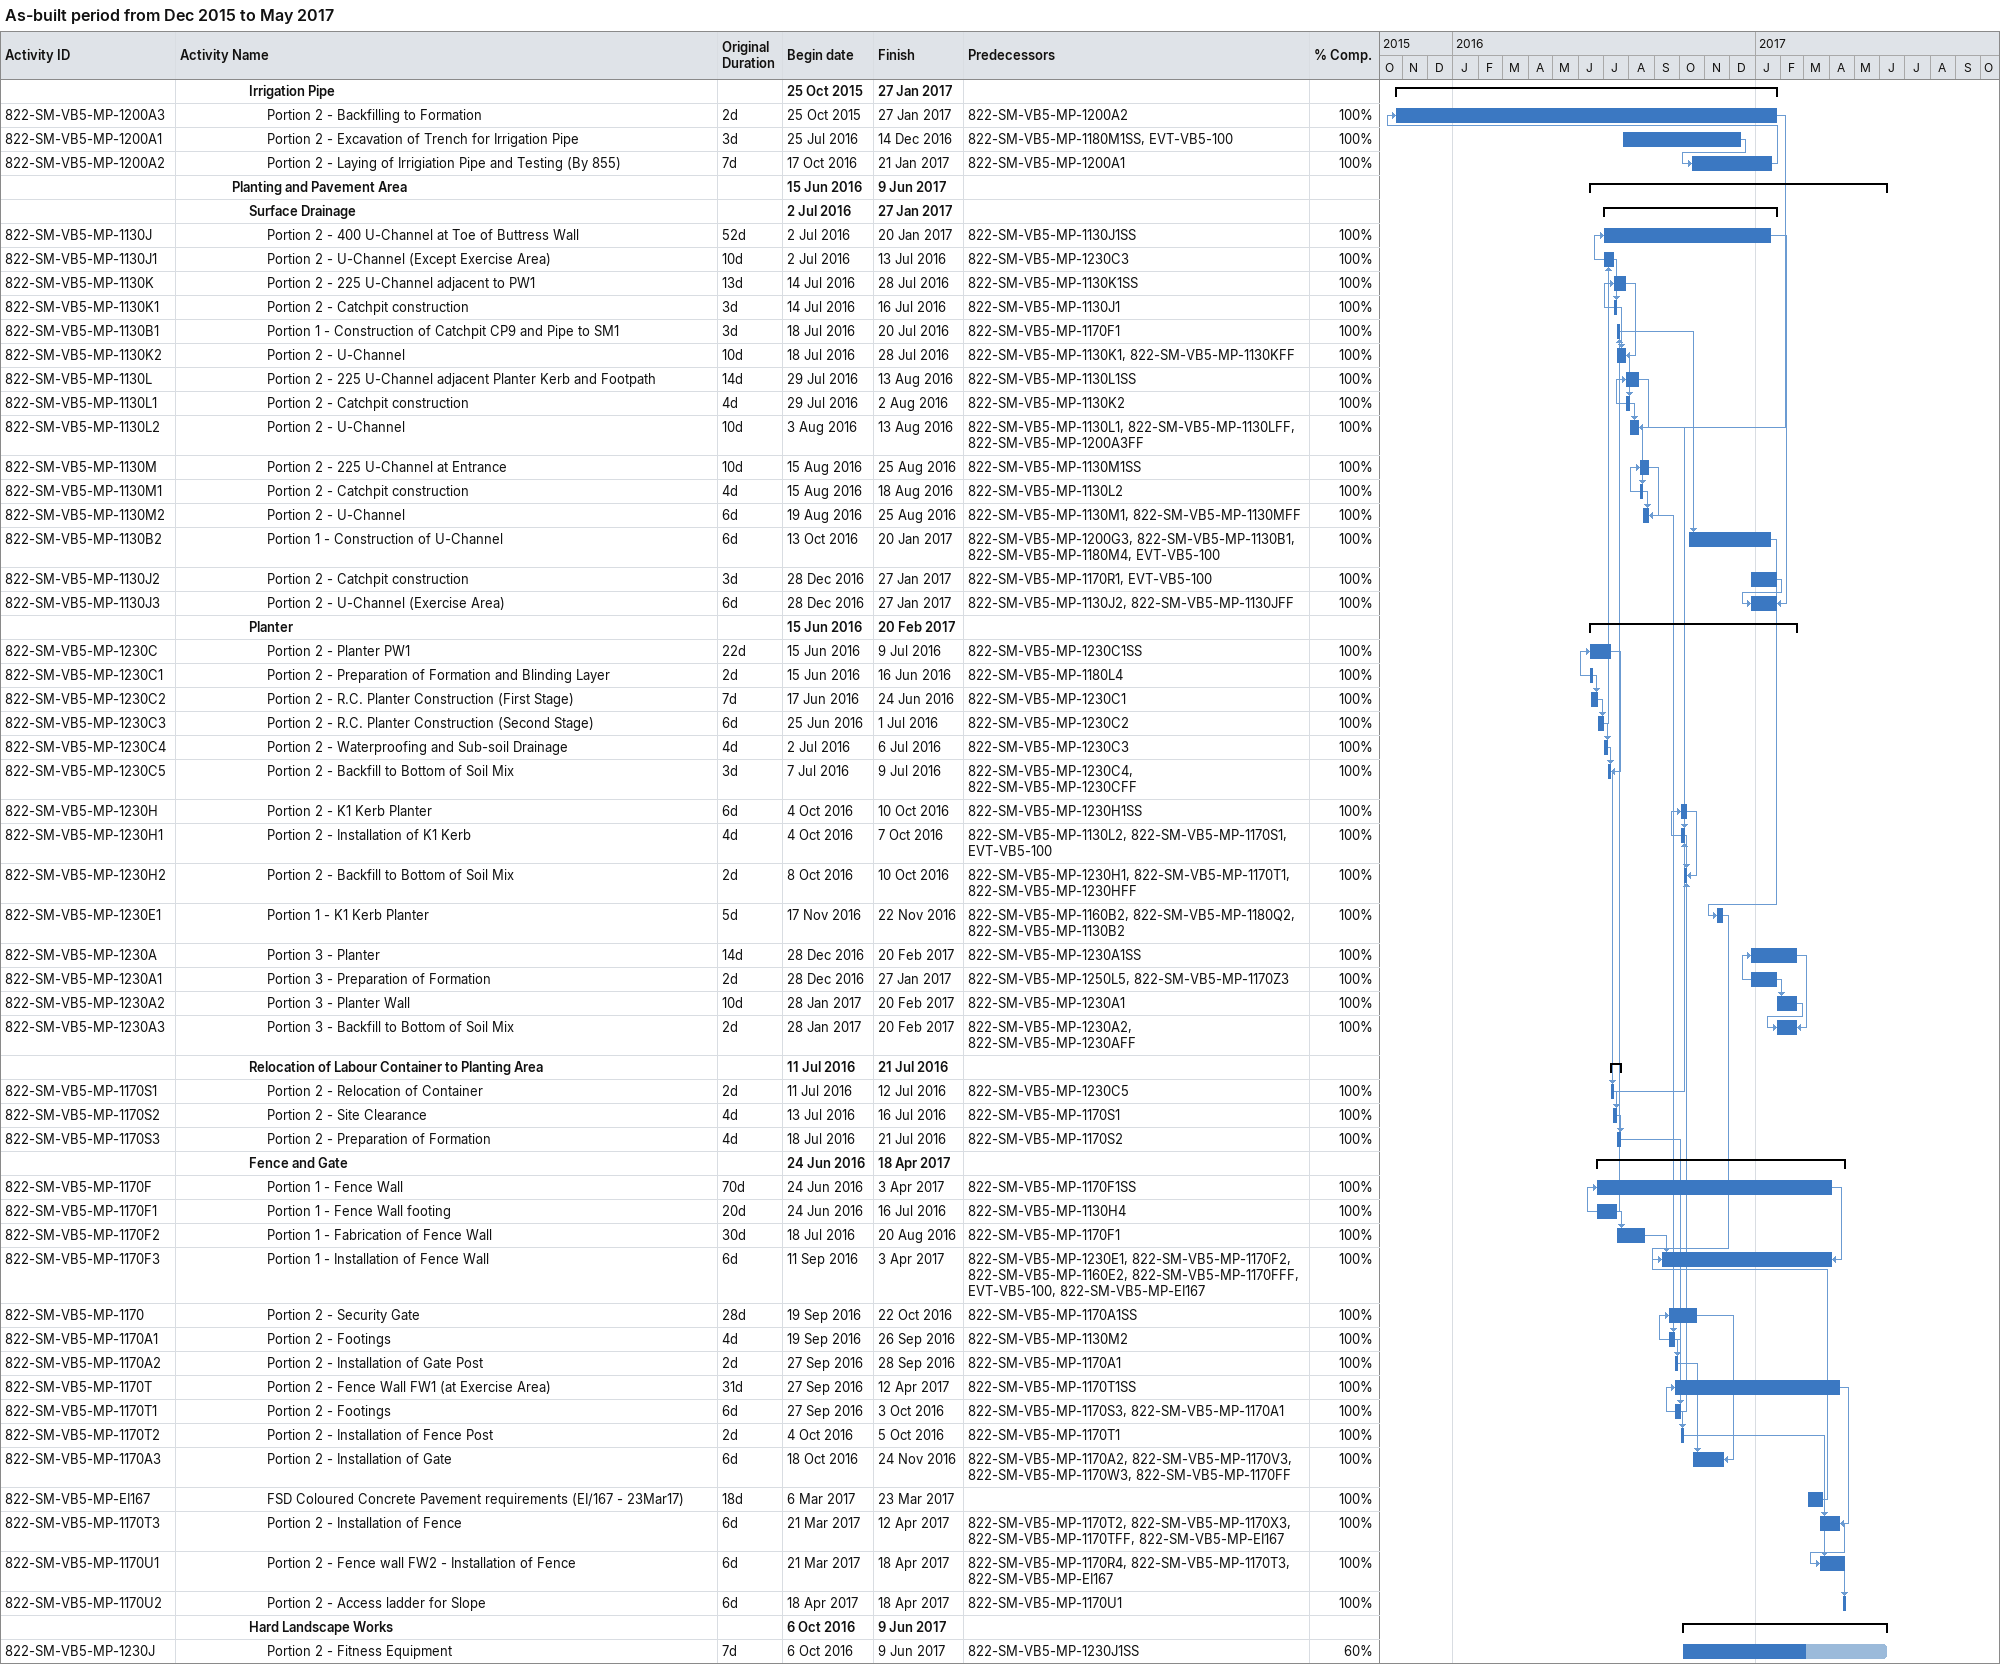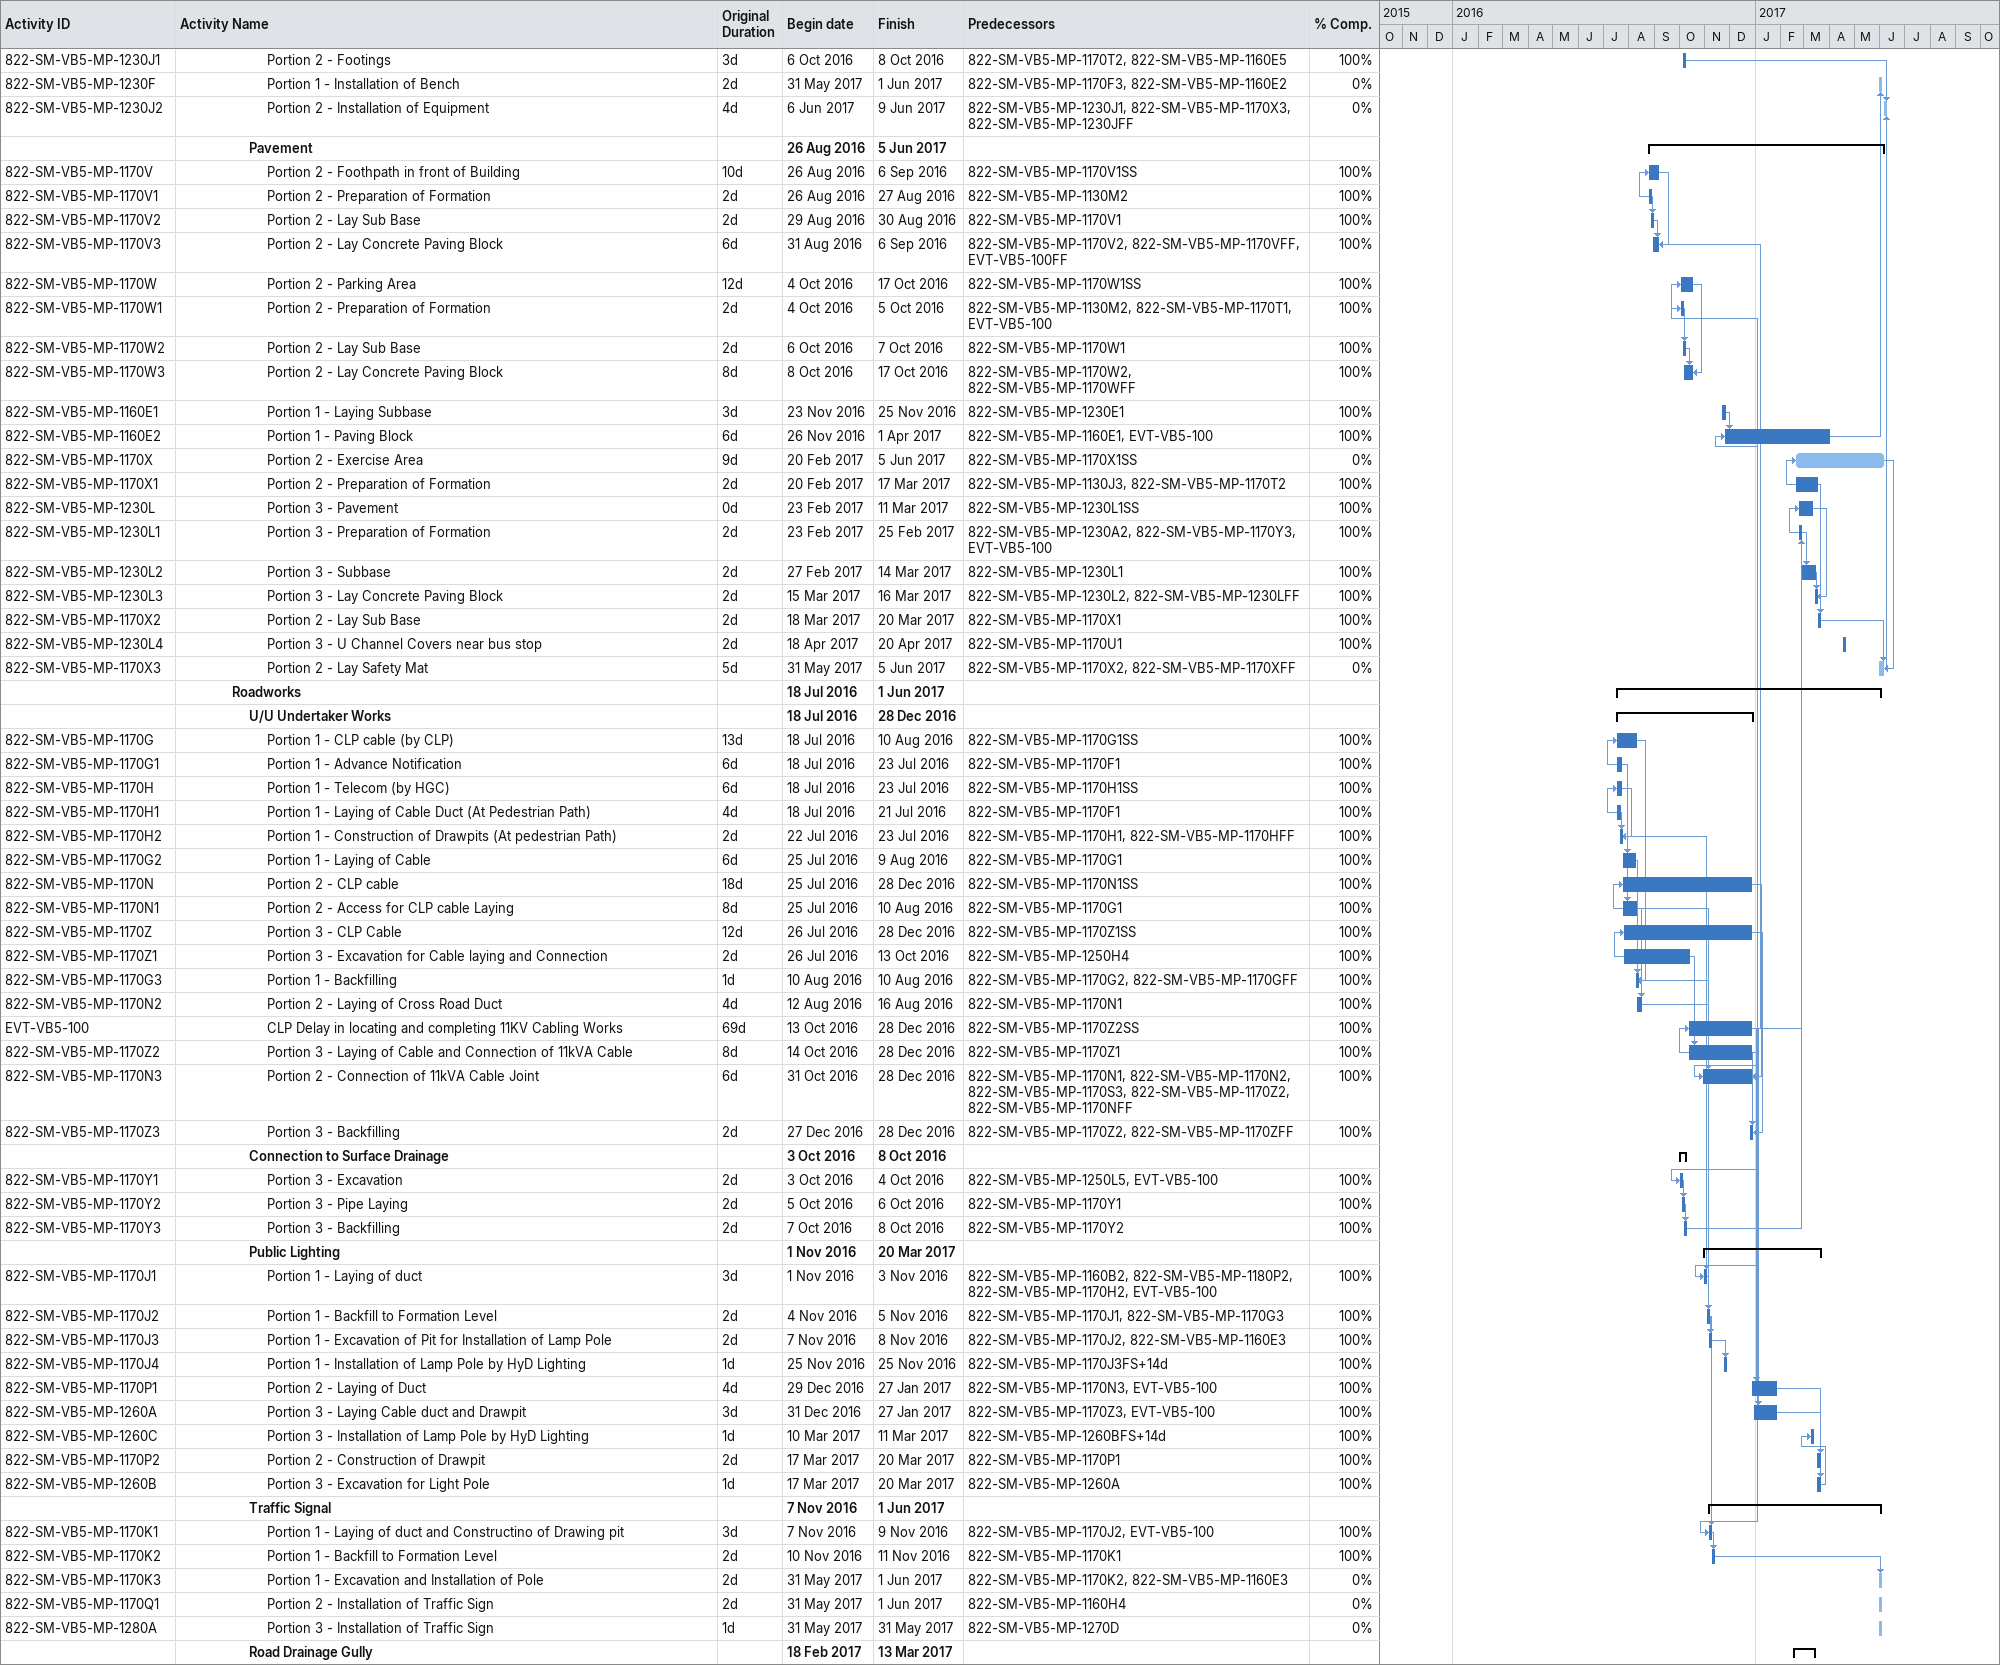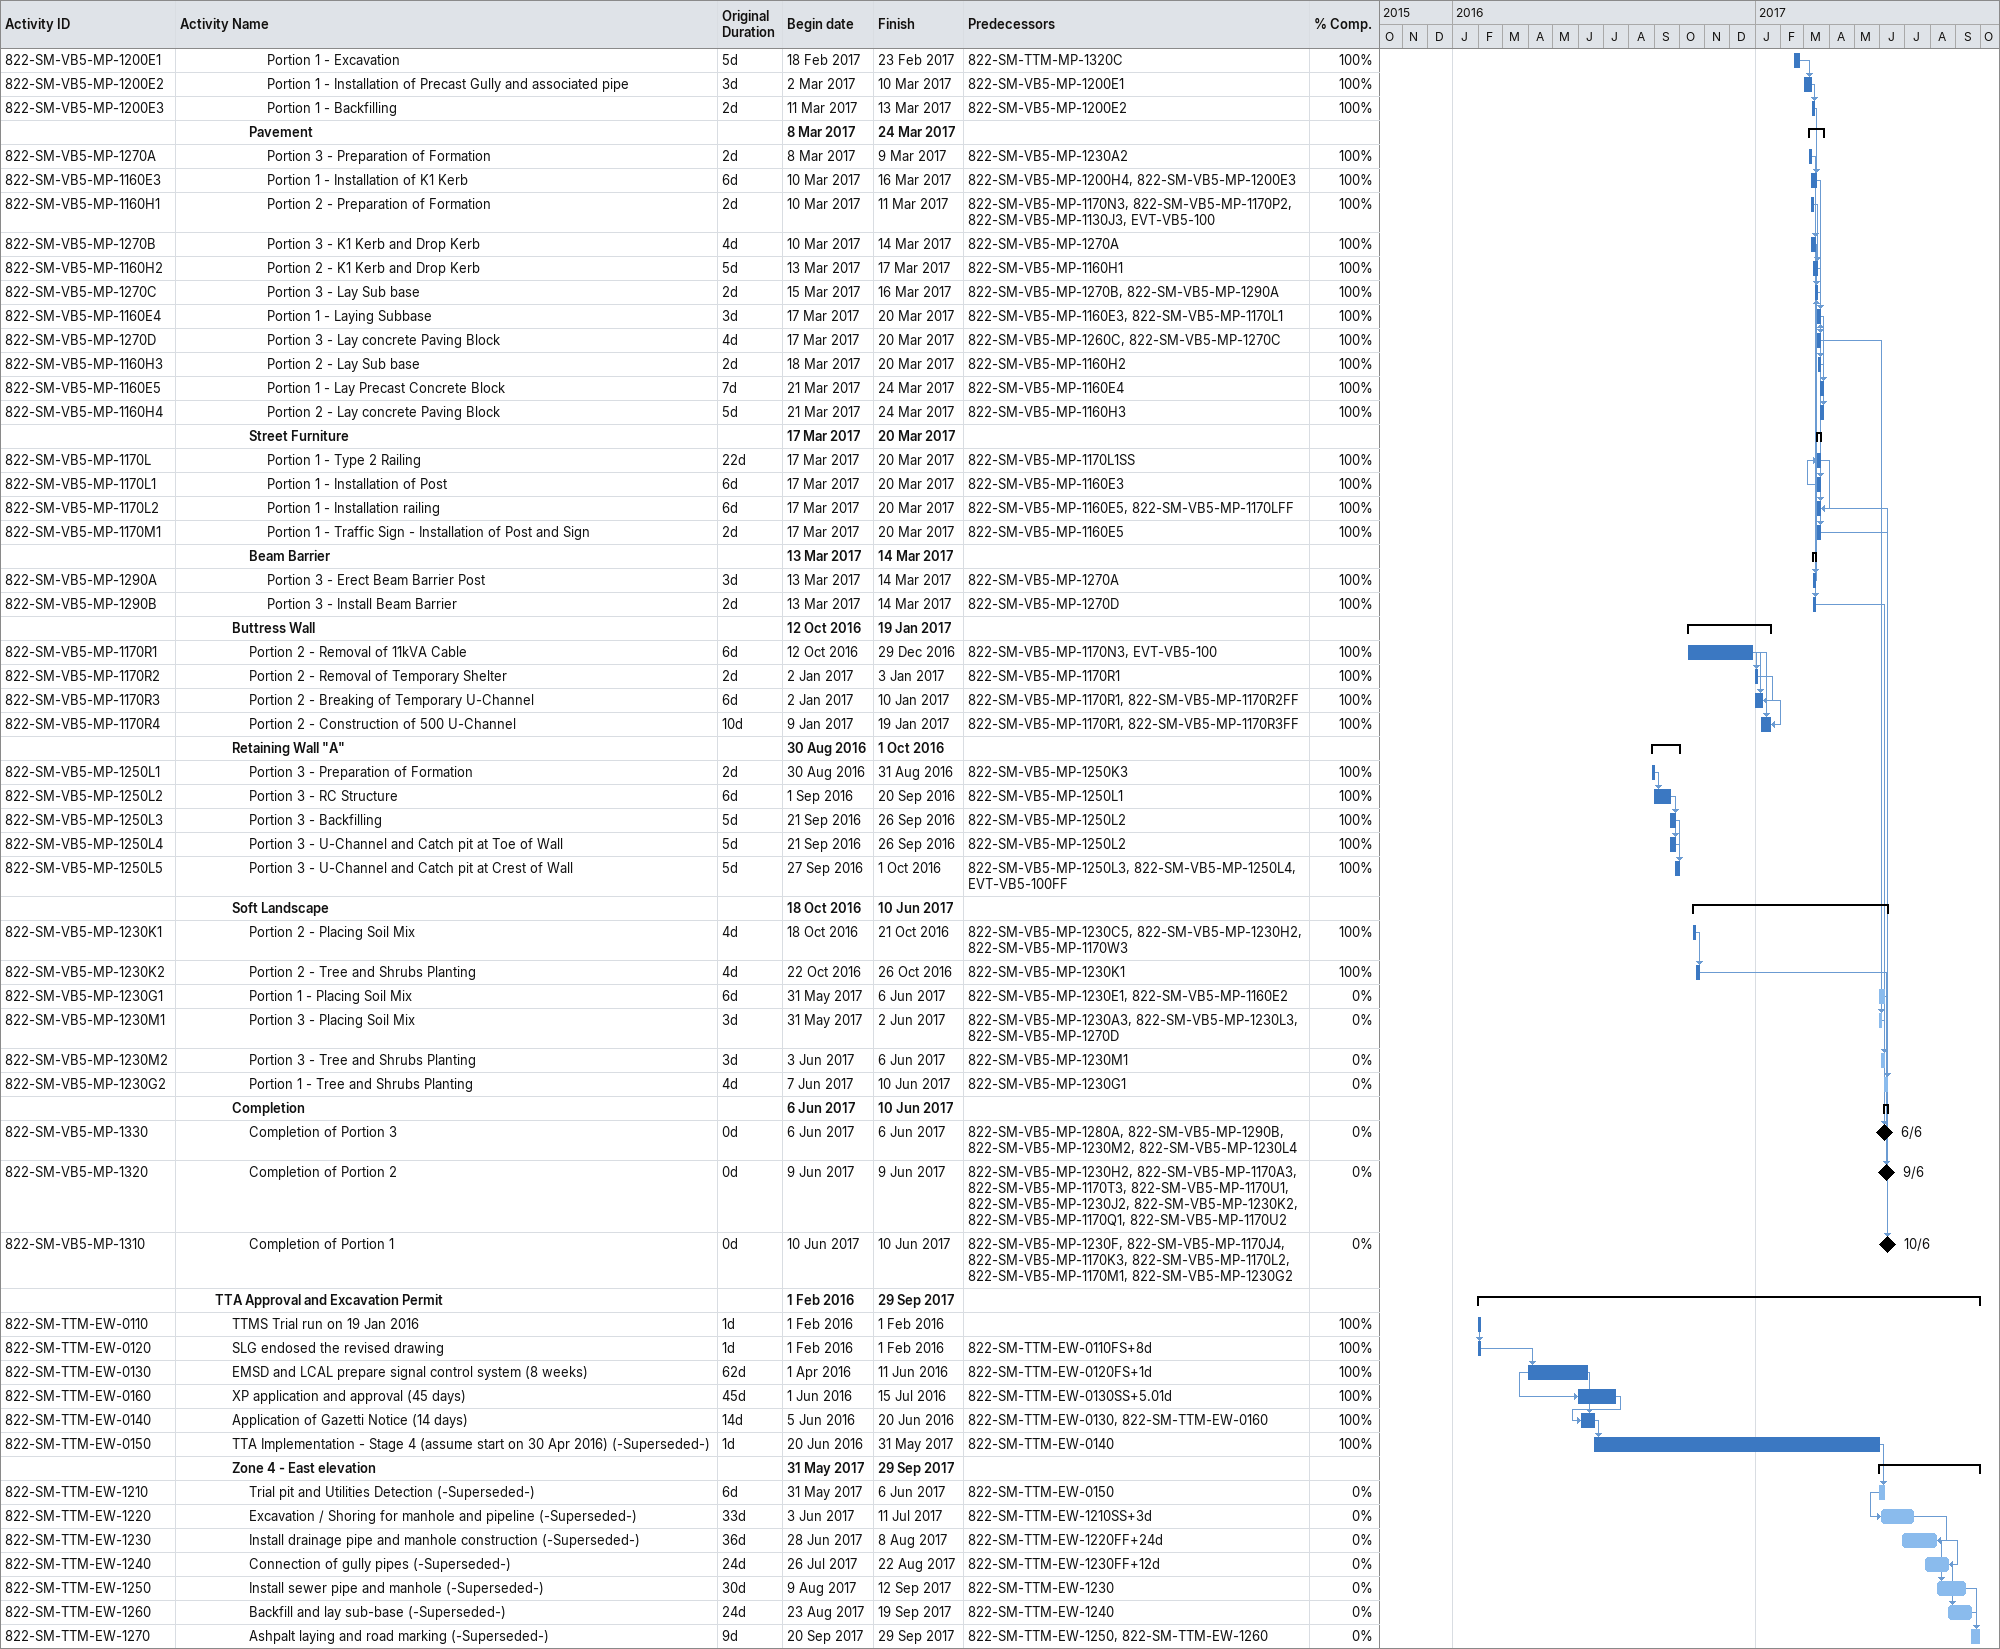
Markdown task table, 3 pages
As-built period from Dec 2015 to May 2017

| ID | Level | Task | Original duration | Start | Finish | Predecessors | % complete |
|---|---|---|---|---|---|---|---|
|  | 5 | **Irrigation Pipe** |  | 2015-10-25 | 2017-01-27 |  |  |
| 822-SM-VB5-MP-1200A3 | 6 | Portion 2 - Backfilling to Formation | 2d | 2015-10-25 | 2017-01-27 | 822-SM-VB5-MP-1200A2 | 100 |
| 822-SM-VB5-MP-1200A1 | 6 | Portion 2 - Excavation of Trench for Irrigation Pipe | 3d | 2016-07-25 | 2016-12-14 | 822-SM-VB5-MP-1180M1SS, EVT-VB5-100 | 100 |
| 822-SM-VB5-MP-1200A2 | 6 | Portion 2 - Laying of Irrigiation Pipe and Testing (By 855) | 7d | 2016-10-17 | 2017-01-21 | 822-SM-VB5-MP-1200A1 | 100 |
|  | 4 | **Planting and Pavement Area** |  | 2016-06-15 | 2017-06-09 |  |  |
|  | 5 | **Surface Drainage** |  | 2016-07-02 | 2017-01-27 |  |  |
| 822-SM-VB5-MP-1130J | 6 | Portion 2 - 400 U-Channel at Toe of Buttress Wall | 52d | 2016-07-02 | 2017-01-20 | 822-SM-VB5-MP-1130J1SS | 100 |
| 822-SM-VB5-MP-1130J1 | 6 | Portion 2 - U-Channel (Except Exercise Area) | 10d | 2016-07-02 | 2016-07-13 | 822-SM-VB5-MP-1230C3 | 100 |
| 822-SM-VB5-MP-1130K | 6 | Portion 2 - 225 U-Channel adjacent to PW1 | 13d | 2016-07-14 | 2016-07-28 | 822-SM-VB5-MP-1130K1SS | 100 |
| 822-SM-VB5-MP-1130K1 | 6 | Portion 2 - Catchpit construction | 3d | 2016-07-14 | 2016-07-16 | 822-SM-VB5-MP-1130J1 | 100 |
| 822-SM-VB5-MP-1130B1 | 6 | Portion 1 - Construction of Catchpit CP9 and Pipe to SM1 | 3d | 2016-07-18 | 2016-07-20 | 822-SM-VB5-MP-1170F1 | 100 |
| 822-SM-VB5-MP-1130K2 | 6 | Portion 2 - U-Channel | 10d | 2016-07-18 | 2016-07-28 | 822-SM-VB5-MP-1130K1, 822-SM-VB5-MP-1130KFF | 100 |
| 822-SM-VB5-MP-1130L | 6 | Portion 2 - 225 U-Channel adjacent Planter Kerb and Footpath | 14d | 2016-07-29 | 2016-08-13 | 822-SM-VB5-MP-1130L1SS | 100 |
| 822-SM-VB5-MP-1130L1 | 6 | Portion 2 - Catchpit construction | 4d | 2016-07-29 | 2016-08-02 | 822-SM-VB5-MP-1130K2 | 100 |
| 822-SM-VB5-MP-1130L2 | 6 | Portion 2 - U-Channel | 10d | 2016-08-03 | 2016-08-13 | 822-SM-VB5-MP-1130L1, 822-SM-VB5-MP-1130LFF, 822-SM-VB5-MP-1200A3FF | 100 |
| 822-SM-VB5-MP-1130M | 6 | Portion 2 - 225 U-Channel at Entrance | 10d | 2016-08-15 | 2016-08-25 | 822-SM-VB5-MP-1130M1SS | 100 |
| 822-SM-VB5-MP-1130M1 | 6 | Portion 2 - Catchpit construction | 4d | 2016-08-15 | 2016-08-18 | 822-SM-VB5-MP-1130L2 | 100 |
| 822-SM-VB5-MP-1130M2 | 6 | Portion 2 - U-Channel | 6d | 2016-08-19 | 2016-08-25 | 822-SM-VB5-MP-1130M1, 822-SM-VB5-MP-1130MFF | 100 |
| 822-SM-VB5-MP-1130B2 | 6 | Portion 1 - Construction of U-Channel | 6d | 2016-10-13 | 2017-01-20 | 822-SM-VB5-MP-1200G3, 822-SM-VB5-MP-1130B1, 822-SM-VB5-MP-1180M4, EVT-VB5-100 | 100 |
| 822-SM-VB5-MP-1130J2 | 6 | Portion 2 - Catchpit construction | 3d | 2016-12-28 | 2017-01-27 | 822-SM-VB5-MP-1170R1, EVT-VB5-100 | 100 |
| 822-SM-VB5-MP-1130J3 | 6 | Portion 2 - U-Channel (Exercise Area) | 6d | 2016-12-28 | 2017-01-27 | 822-SM-VB5-MP-1130J2, 822-SM-VB5-MP-1130JFF | 100 |
|  | 5 | **Planter** |  | 2016-06-15 | 2017-02-20 |  |  |
| 822-SM-VB5-MP-1230C | 6 | Portion 2 - Planter PW1 | 22d | 2016-06-15 | 2016-07-09 | 822-SM-VB5-MP-1230C1SS | 100 |
| 822-SM-VB5-MP-1230C1 | 6 | Portion 2 - Preparation of Formation and Blinding Layer | 2d | 2016-06-15 | 2016-06-16 | 822-SM-VB5-MP-1180L4 | 100 |
| 822-SM-VB5-MP-1230C2 | 6 | Portion 2 - R.C. Planter Construction (First Stage) | 7d | 2016-06-17 | 2016-06-24 | 822-SM-VB5-MP-1230C1 | 100 |
| 822-SM-VB5-MP-1230C3 | 6 | Portion 2 - R.C. Planter Construction (Second Stage) | 6d | 2016-06-25 | 2016-07-01 | 822-SM-VB5-MP-1230C2 | 100 |
| 822-SM-VB5-MP-1230C4 | 6 | Portion 2 - Waterproofing and Sub-soil Drainage | 4d | 2016-07-02 | 2016-07-06 | 822-SM-VB5-MP-1230C3 | 100 |
| 822-SM-VB5-MP-1230C5 | 6 | Portion 2 - Backfill to Bottom of Soil Mix | 3d | 2016-07-07 | 2016-07-09 | 822-SM-VB5-MP-1230C4, 822-SM-VB5-MP-1230CFF | 100 |
| 822-SM-VB5-MP-1230H | 6 | Portion 2 - K1 Kerb Planter | 6d | 2016-10-04 | 2016-10-10 | 822-SM-VB5-MP-1230H1SS | 100 |
| 822-SM-VB5-MP-1230H1 | 6 | Portion 2 - Installation of K1 Kerb | 4d | 2016-10-04 | 2016-10-07 | 822-SM-VB5-MP-1130L2, 822-SM-VB5-MP-1170S1, EVT-VB5-100 | 100 |
| 822-SM-VB5-MP-1230H2 | 6 | Portion 2 - Backfill to Bottom of Soil Mix | 2d | 2016-10-08 | 2016-10-10 | 822-SM-VB5-MP-1230H1, 822-SM-VB5-MP-1170T1, 822-SM-VB5-MP-1230HFF | 100 |
| 822-SM-VB5-MP-1230E1 | 6 | Portion 1 - K1 Kerb Planter | 5d | 2016-11-17 | 2016-11-22 | 822-SM-VB5-MP-1160B2, 822-SM-VB5-MP-1180Q2, 822-SM-VB5-MP-1130B2 | 100 |
| 822-SM-VB5-MP-1230A | 6 | Portion 3 - Planter | 14d | 2016-12-28 | 2017-02-20 | 822-SM-VB5-MP-1230A1SS | 100 |
| 822-SM-VB5-MP-1230A1 | 6 | Portion 3 - Preparation of Formation | 2d | 2016-12-28 | 2017-01-27 | 822-SM-VB5-MP-1250L5, 822-SM-VB5-MP-1170Z3 | 100 |
| 822-SM-VB5-MP-1230A2 | 6 | Portion 3 - Planter Wall | 10d | 2017-01-28 | 2017-02-20 | 822-SM-VB5-MP-1230A1 | 100 |
| 822-SM-VB5-MP-1230A3 | 6 | Portion 3 - Backfill to Bottom of Soil Mix | 2d | 2017-01-28 | 2017-02-20 | 822-SM-VB5-MP-1230A2, 822-SM-VB5-MP-1230AFF | 100 |
|  | 5 | **Relocation of Labour Container to Planting Area** |  | 2016-07-11 | 2016-07-21 |  |  |
| 822-SM-VB5-MP-1170S1 | 6 | Portion 2 - Relocation of Container | 2d | 2016-07-11 | 2016-07-12 | 822-SM-VB5-MP-1230C5 | 100 |
| 822-SM-VB5-MP-1170S2 | 6 | Portion 2 - Site Clearance | 4d | 2016-07-13 | 2016-07-16 | 822-SM-VB5-MP-1170S1 | 100 |
| 822-SM-VB5-MP-1170S3 | 6 | Portion 2 - Preparation of Formation | 4d | 2016-07-18 | 2016-07-21 | 822-SM-VB5-MP-1170S2 | 100 |
|  | 5 | **Fence and Gate** |  | 2016-06-24 | 2017-04-18 |  |  |
| 822-SM-VB5-MP-1170F | 6 | Portion 1 - Fence Wall | 70d | 2016-06-24 | 2017-04-03 | 822-SM-VB5-MP-1170F1SS | 100 |
| 822-SM-VB5-MP-1170F1 | 6 | Portion 1 - Fence Wall footing | 20d | 2016-06-24 | 2016-07-16 | 822-SM-VB5-MP-1130H4 | 100 |
| 822-SM-VB5-MP-1170F2 | 6 | Portion 1 - Fabrication of Fence Wall | 30d | 2016-07-18 | 2016-08-20 | 822-SM-VB5-MP-1170F1 | 100 |
| 822-SM-VB5-MP-1170F3 | 6 | Portion 1 - Installation of Fence Wall | 6d | 2016-09-11 | 2017-04-03 | 822-SM-VB5-MP-1230E1, 822-SM-VB5-MP-1170F2, 822-SM-VB5-MP-1160E2, 822-SM-VB5-MP-1170FFF, EVT-VB5-100, 822-SM-VB5-MP-EI167 | 100 |
| 822-SM-VB5-MP-1170 | 6 | Portion 2 - Security Gate | 28d | 2016-09-19 | 2016-10-22 | 822-SM-VB5-MP-1170A1SS | 100 |
| 822-SM-VB5-MP-1170A1 | 6 | Portion 2 - Footings | 4d | 2016-09-19 | 2016-09-26 | 822-SM-VB5-MP-1130M2 | 100 |
| 822-SM-VB5-MP-1170A2 | 6 | Portion 2 - Installation of Gate Post | 2d | 2016-09-27 | 2016-09-28 | 822-SM-VB5-MP-1170A1 | 100 |
| 822-SM-VB5-MP-1170T | 6 | Portion 2 - Fence Wall FW1 (at Exercise Area) | 31d | 2016-09-27 | 2017-04-12 | 822-SM-VB5-MP-1170T1SS | 100 |
| 822-SM-VB5-MP-1170T1 | 6 | Portion 2 - Footings | 6d | 2016-09-27 | 2016-10-03 | 822-SM-VB5-MP-1170S3, 822-SM-VB5-MP-1170A1 | 100 |
| 822-SM-VB5-MP-1170T2 | 6 | Portion 2 - Installation of Fence Post | 2d | 2016-10-04 | 2016-10-05 | 822-SM-VB5-MP-1170T1 | 100 |
| 822-SM-VB5-MP-1170A3 | 6 | Portion 2 - Installation of Gate | 6d | 2016-10-18 | 2016-11-24 | 822-SM-VB5-MP-1170A2, 822-SM-VB5-MP-1170V3, 822-SM-VB5-MP-1170W3, 822-SM-VB5-MP-1170FF | 100 |
| 822-SM-VB5-MP-EI167 | 6 | FSD Coloured Concrete Pavement requirements (EI/167 - 23Mar17) | 18d | 2017-03-06 | 2017-03-23 |  | 100 |
| 822-SM-VB5-MP-1170T3 | 6 | Portion 2 - Installation of Fence | 6d | 2017-03-21 | 2017-04-12 | 822-SM-VB5-MP-1170T2, 822-SM-VB5-MP-1170X3, 822-SM-VB5-MP-1170TFF, 822-SM-VB5-MP-EI167 | 100 |
| 822-SM-VB5-MP-1170U1 | 6 | Portion 2 - Fence wall FW2 - Installation of Fence | 6d | 2017-03-21 | 2017-04-18 | 822-SM-VB5-MP-1170R4, 822-SM-VB5-MP-1170T3, 822-SM-VB5-MP-EI167 | 100 |
| 822-SM-VB5-MP-1170U2 | 6 | Portion 2 - Access ladder for Slope | 6d | 2017-04-18 | 2017-04-18 | 822-SM-VB5-MP-1170U1 | 100 |
|  | 5 | **Hard Landscape Works** |  | 2016-10-06 | 2017-06-09 |  |  |
| 822-SM-VB5-MP-1230J | 6 | Portion 2 - Fitness Equipment | 7d | 2016-10-06 | 2017-06-09 | 822-SM-VB5-MP-1230J1SS | 60 |
| 822-SM-VB5-MP-1230J1 | 6 | Portion 2 - Footings | 3d | 2016-10-06 | 2016-10-08 | 822-SM-VB5-MP-1170T2, 822-SM-VB5-MP-1160E5 | 100 |
| 822-SM-VB5-MP-1230F | 6 | Portion 1 - Installation of Bench | 2d | 2017-05-31 | 2017-06-01 | 822-SM-VB5-MP-1170F3, 822-SM-VB5-MP-1160E2 | 0 |
| 822-SM-VB5-MP-1230J2 | 6 | Portion 2 - Installation of Equipment | 4d | 2017-06-06 | 2017-06-09 | 822-SM-VB5-MP-1230J1, 822-SM-VB5-MP-1170X3, 822-SM-VB5-MP-1230JFF | 0 |
|  | 5 | **Pavement** |  | 2016-08-26 | 2017-06-05 |  |  |
| 822-SM-VB5-MP-1170V | 6 | Portion 2 - Foothpath in front of Building | 10d | 2016-08-26 | 2016-09-06 | 822-SM-VB5-MP-1170V1SS | 100 |
| 822-SM-VB5-MP-1170V1 | 6 | Portion 2 - Preparation of Formation | 2d | 2016-08-26 | 2016-08-27 | 822-SM-VB5-MP-1130M2 | 100 |
| 822-SM-VB5-MP-1170V2 | 6 | Portion 2 - Lay Sub Base | 2d | 2016-08-29 | 2016-08-30 | 822-SM-VB5-MP-1170V1 | 100 |
| 822-SM-VB5-MP-1170V3 | 6 | Portion 2 - Lay Concrete Paving Block | 6d | 2016-08-31 | 2016-09-06 | 822-SM-VB5-MP-1170V2, 822-SM-VB5-MP-1170VFF, EVT-VB5-100FF | 100 |
| 822-SM-VB5-MP-1170W | 6 | Portion 2 - Parking Area | 12d | 2016-10-04 | 2016-10-17 | 822-SM-VB5-MP-1170W1SS | 100 |
| 822-SM-VB5-MP-1170W1 | 6 | Portion 2 - Preparation of Formation | 2d | 2016-10-04 | 2016-10-05 | 822-SM-VB5-MP-1130M2, 822-SM-VB5-MP-1170T1, EVT-VB5-100 | 100 |
| 822-SM-VB5-MP-1170W2 | 6 | Portion 2 - Lay Sub Base | 2d | 2016-10-06 | 2016-10-07 | 822-SM-VB5-MP-1170W1 | 100 |
| 822-SM-VB5-MP-1170W3 | 6 | Portion 2 - Lay Concrete Paving Block | 8d | 2016-10-08 | 2016-10-17 | 822-SM-VB5-MP-1170W2, 822-SM-VB5-MP-1170WFF | 100 |
| 822-SM-VB5-MP-1160E1 | 6 | Portion 1 - Laying Subbase | 3d | 2016-11-23 | 2016-11-25 | 822-SM-VB5-MP-1230E1 | 100 |
| 822-SM-VB5-MP-1160E2 | 6 | Portion 1 - Paving Block | 6d | 2016-11-26 | 2017-04-01 | 822-SM-VB5-MP-1160E1, EVT-VB5-100 | 100 |
| 822-SM-VB5-MP-1170X | 6 | Portion 2 - Exercise Area | 9d | 2017-02-20 | 2017-06-05 | 822-SM-VB5-MP-1170X1SS | 0 |
| 822-SM-VB5-MP-1170X1 | 6 | Portion 2 - Preparation of Formation | 2d | 2017-02-20 | 2017-03-17 | 822-SM-VB5-MP-1130J3, 822-SM-VB5-MP-1170T2 | 100 |
| 822-SM-VB5-MP-1230L | 6 | Portion 3 - Pavement | 0d | 2017-02-23 | 2017-03-11 | 822-SM-VB5-MP-1230L1SS | 100 |
| 822-SM-VB5-MP-1230L1 | 6 | Portion 3 - Preparation of Formation | 2d | 2017-02-23 | 2017-02-25 | 822-SM-VB5-MP-1230A2, 822-SM-VB5-MP-1170Y3, EVT-VB5-100 | 100 |
| 822-SM-VB5-MP-1230L2 | 6 | Portion 3 - Subbase | 2d | 2017-02-27 | 2017-03-14 | 822-SM-VB5-MP-1230L1 | 100 |
| 822-SM-VB5-MP-1230L3 | 6 | Portion 3 - Lay Concrete Paving Block | 2d | 2017-03-15 | 2017-03-16 | 822-SM-VB5-MP-1230L2, 822-SM-VB5-MP-1230LFF | 100 |
| 822-SM-VB5-MP-1170X2 | 6 | Portion 2 - Lay Sub Base | 2d | 2017-03-18 | 2017-03-20 | 822-SM-VB5-MP-1170X1 | 100 |
| 822-SM-VB5-MP-1230L4 | 6 | Portion 3 - U Channel Covers near bus stop | 2d | 2017-04-18 | 2017-04-20 | 822-SM-VB5-MP-1170U1 | 100 |
| 822-SM-VB5-MP-1170X3 | 6 | Portion 2 - Lay Safety Mat | 5d | 2017-05-31 | 2017-06-05 | 822-SM-VB5-MP-1170X2, 822-SM-VB5-MP-1170XFF | 0 |
|  | 4 | **Roadworks** |  | 2016-07-18 | 2017-06-01 |  |  |
|  | 5 | **U/U Undertaker Works** |  | 2016-07-18 | 2016-12-28 |  |  |
| 822-SM-VB5-MP-1170G | 6 | Portion 1 - CLP cable (by CLP) | 13d | 2016-07-18 | 2016-08-10 | 822-SM-VB5-MP-1170G1SS | 100 |
| 822-SM-VB5-MP-1170G1 | 6 | Portion 1 - Advance Notification | 6d | 2016-07-18 | 2016-07-23 | 822-SM-VB5-MP-1170F1 | 100 |
| 822-SM-VB5-MP-1170H | 6 | Portion 1 - Telecom (by HGC) | 6d | 2016-07-18 | 2016-07-23 | 822-SM-VB5-MP-1170H1SS | 100 |
| 822-SM-VB5-MP-1170H1 | 6 | Portion 1 - Laying of Cable Duct (At Pedestrian Path) | 4d | 2016-07-18 | 2016-07-21 | 822-SM-VB5-MP-1170F1 | 100 |
| 822-SM-VB5-MP-1170H2 | 6 | Portion 1 - Construction of Drawpits (At pedestrian Path) | 2d | 2016-07-22 | 2016-07-23 | 822-SM-VB5-MP-1170H1, 822-SM-VB5-MP-1170HFF | 100 |
| 822-SM-VB5-MP-1170G2 | 6 | Portion 1 - Laying of Cable | 6d | 2016-07-25 | 2016-08-09 | 822-SM-VB5-MP-1170G1 | 100 |
| 822-SM-VB5-MP-1170N | 6 | Portion 2 - CLP cable | 18d | 2016-07-25 | 2016-12-28 | 822-SM-VB5-MP-1170N1SS | 100 |
| 822-SM-VB5-MP-1170N1 | 6 | Portion 2 - Access for CLP cable Laying | 8d | 2016-07-25 | 2016-08-10 | 822-SM-VB5-MP-1170G1 | 100 |
| 822-SM-VB5-MP-1170Z | 6 | Portion 3 - CLP Cable | 12d | 2016-07-26 | 2016-12-28 | 822-SM-VB5-MP-1170Z1SS | 100 |
| 822-SM-VB5-MP-1170Z1 | 6 | Portion 3 - Excavation for Cable laying and Connection | 2d | 2016-07-26 | 2016-10-13 | 822-SM-VB5-MP-1250H4 | 100 |
| 822-SM-VB5-MP-1170G3 | 6 | Portion 1 - Backfilling | 1d | 2016-08-10 | 2016-08-10 | 822-SM-VB5-MP-1170G2, 822-SM-VB5-MP-1170GFF | 100 |
| 822-SM-VB5-MP-1170N2 | 6 | Portion 2 - Laying of Cross Road Duct | 4d | 2016-08-12 | 2016-08-16 | 822-SM-VB5-MP-1170N1 | 100 |
| EVT-VB5-100 | 6 | CLP Delay in locating and completing 11KV Cabling Works | 69d | 2016-10-13 | 2016-12-28 | 822-SM-VB5-MP-1170Z2SS | 100 |
| 822-SM-VB5-MP-1170Z2 | 6 | Portion 3 - Laying of Cable and Connection of 11kVA Cable | 8d | 2016-10-14 | 2016-12-28 | 822-SM-VB5-MP-1170Z1 | 100 |
| 822-SM-VB5-MP-1170N3 | 6 | Portion 2 - Connection of 11kVA Cable Joint | 6d | 2016-10-31 | 2016-12-28 | 822-SM-VB5-MP-1170N1, 822-SM-VB5-MP-1170N2, 822-SM-VB5-MP-1170S3, 822-SM-VB5-MP-1170Z2, 822-SM-VB5-MP-1170NFF | 100 |
| 822-SM-VB5-MP-1170Z3 | 6 | Portion 3 - Backfilling | 2d | 2016-12-27 | 2016-12-28 | 822-SM-VB5-MP-1170Z2, 822-SM-VB5-MP-1170ZFF | 100 |
|  | 5 | **Connection to Surface Drainage** |  | 2016-10-03 | 2016-10-08 |  |  |
| 822-SM-VB5-MP-1170Y1 | 6 | Portion 3 - Excavation | 2d | 2016-10-03 | 2016-10-04 | 822-SM-VB5-MP-1250L5, EVT-VB5-100 | 100 |
| 822-SM-VB5-MP-1170Y2 | 6 | Portion 3 - Pipe Laying | 2d | 2016-10-05 | 2016-10-06 | 822-SM-VB5-MP-1170Y1 | 100 |
| 822-SM-VB5-MP-1170Y3 | 6 | Portion 3 - Backfilling | 2d | 2016-10-07 | 2016-10-08 | 822-SM-VB5-MP-1170Y2 | 100 |
|  | 5 | **Public Lighting** |  | 2016-11-01 | 2017-03-20 |  |  |
| 822-SM-VB5-MP-1170J1 | 6 | Portion 1 - Laying of duct | 3d | 2016-11-01 | 2016-11-03 | 822-SM-VB5-MP-1160B2, 822-SM-VB5-MP-1180P2, 822-SM-VB5-MP-1170H2, EVT-VB5-100 | 100 |
| 822-SM-VB5-MP-1170J2 | 6 | Portion 1 - Backfill to Formation Level | 2d | 2016-11-04 | 2016-11-05 | 822-SM-VB5-MP-1170J1, 822-SM-VB5-MP-1170G3 | 100 |
| 822-SM-VB5-MP-1170J3 | 6 | Portion 1 - Excavation of Pit for Installation of Lamp Pole | 2d | 2016-11-07 | 2016-11-08 | 822-SM-VB5-MP-1170J2, 822-SM-VB5-MP-1160E3 | 100 |
| 822-SM-VB5-MP-1170J4 | 6 | Portion 1 - Installation of Lamp Pole by HyD Lighting | 1d | 2016-11-25 | 2016-11-25 | 822-SM-VB5-MP-1170J3FS+14d | 100 |
| 822-SM-VB5-MP-1170P1 | 6 | Portion 2 - Laying of Duct | 4d | 2016-12-29 | 2017-01-27 | 822-SM-VB5-MP-1170N3, EVT-VB5-100 | 100 |
| 822-SM-VB5-MP-1260A | 6 | Portion 3 - Laying Cable duct and Drawpit | 3d | 2016-12-31 | 2017-01-27 | 822-SM-VB5-MP-1170Z3, EVT-VB5-100 | 100 |
| 822-SM-VB5-MP-1260C | 6 | Portion 3 - Installation of Lamp Pole by HyD Lighting | 1d | 2017-03-10 | 2017-03-11 | 822-SM-VB5-MP-1260BFS+14d | 100 |
| 822-SM-VB5-MP-1170P2 | 6 | Portion 2 - Construction of Drawpit | 2d | 2017-03-17 | 2017-03-20 | 822-SM-VB5-MP-1170P1 | 100 |
| 822-SM-VB5-MP-1260B | 6 | Portion 3 - Excavation for Light Pole | 1d | 2017-03-17 | 2017-03-20 | 822-SM-VB5-MP-1260A | 100 |
|  | 5 | **Traffic Signal** |  | 2016-11-07 | 2017-06-01 |  |  |
| 822-SM-VB5-MP-1170K1 | 6 | Portion 1 - Laying of duct and Constructino of Drawing pit | 3d | 2016-11-07 | 2016-11-09 | 822-SM-VB5-MP-1170J2, EVT-VB5-100 | 100 |
| 822-SM-VB5-MP-1170K2 | 6 | Portion 1 - Backfill to Formation Level | 2d | 2016-11-10 | 2016-11-11 | 822-SM-VB5-MP-1170K1 | 100 |
| 822-SM-VB5-MP-1170K3 | 6 | Portion 1 - Excavation and Installation of Pole | 2d | 2017-05-31 | 2017-06-01 | 822-SM-VB5-MP-1170K2, 822-SM-VB5-MP-1160E3 | 0 |
| 822-SM-VB5-MP-1170Q1 | 6 | Portion 2 - Installation of Traffic Sign | 2d | 2017-05-31 | 2017-06-01 | 822-SM-VB5-MP-1160H4 | 0 |
| 822-SM-VB5-MP-1280A | 6 | Portion 3 - Installation of Traffic Sign | 1d | 2017-05-31 | 2017-05-31 | 822-SM-VB5-MP-1270D | 0 |
|  | 5 | **Road Drainage Gully** |  | 2017-02-18 | 2017-03-13 |  |  |
| 822-SM-VB5-MP-1200E1 | 6 | Portion 1 - Excavation | 5d | 2017-02-18 | 2017-02-23 | 822-SM-TTM-MP-1320C | 100 |
| 822-SM-VB5-MP-1200E2 | 6 | Portion 1 - Installation of Precast Gully and associated pipe | 3d | 2017-03-02 | 2017-03-10 | 822-SM-VB5-MP-1200E1 | 100 |
| 822-SM-VB5-MP-1200E3 | 6 | Portion 1 - Backfilling | 2d | 2017-03-11 | 2017-03-13 | 822-SM-VB5-MP-1200E2 | 100 |
|  | 5 | **Pavement** |  | 2017-03-08 | 2017-03-24 |  |  |
| 822-SM-VB5-MP-1270A | 6 | Portion 3 - Preparation of Formation | 2d | 2017-03-08 | 2017-03-09 | 822-SM-VB5-MP-1230A2 | 100 |
| 822-SM-VB5-MP-1160E3 | 6 | Portion 1 - Installation of K1 Kerb | 6d | 2017-03-10 | 2017-03-16 | 822-SM-VB5-MP-1200H4, 822-SM-VB5-MP-1200E3 | 100 |
| 822-SM-VB5-MP-1160H1 | 6 | Portion 2 - Preparation of Formation | 2d | 2017-03-10 | 2017-03-11 | 822-SM-VB5-MP-1170N3, 822-SM-VB5-MP-1170P2, 822-SM-VB5-MP-1130J3, EVT-VB5-100 | 100 |
| 822-SM-VB5-MP-1270B | 6 | Portion 3 - K1 Kerb and Drop Kerb | 4d | 2017-03-10 | 2017-03-14 | 822-SM-VB5-MP-1270A | 100 |
| 822-SM-VB5-MP-1160H2 | 6 | Portion 2 - K1 Kerb and Drop Kerb | 5d | 2017-03-13 | 2017-03-17 | 822-SM-VB5-MP-1160H1 | 100 |
| 822-SM-VB5-MP-1270C | 6 | Portion 3 - Lay Sub base | 2d | 2017-03-15 | 2017-03-16 | 822-SM-VB5-MP-1270B, 822-SM-VB5-MP-1290A | 100 |
| 822-SM-VB5-MP-1160E4 | 6 | Portion 1 - Laying Subbase | 3d | 2017-03-17 | 2017-03-20 | 822-SM-VB5-MP-1160E3, 822-SM-VB5-MP-1170L1 | 100 |
| 822-SM-VB5-MP-1270D | 6 | Portion 3 - Lay concrete Paving Block | 4d | 2017-03-17 | 2017-03-20 | 822-SM-VB5-MP-1260C, 822-SM-VB5-MP-1270C | 100 |
| 822-SM-VB5-MP-1160H3 | 6 | Portion 2 - Lay Sub base | 2d | 2017-03-18 | 2017-03-20 | 822-SM-VB5-MP-1160H2 | 100 |
| 822-SM-VB5-MP-1160E5 | 6 | Portion 1 - Lay Precast Concrete Block | 7d | 2017-03-21 | 2017-03-24 | 822-SM-VB5-MP-1160E4 | 100 |
| 822-SM-VB5-MP-1160H4 | 6 | Portion 2 - Lay concrete Paving Block | 5d | 2017-03-21 | 2017-03-24 | 822-SM-VB5-MP-1160H3 | 100 |
|  | 5 | **Street Furniture** |  | 2017-03-17 | 2017-03-20 |  |  |
| 822-SM-VB5-MP-1170L | 6 | Portion 1 - Type 2 Railing | 22d | 2017-03-17 | 2017-03-20 | 822-SM-VB5-MP-1170L1SS | 100 |
| 822-SM-VB5-MP-1170L1 | 6 | Portion 1 - Installation of Post | 6d | 2017-03-17 | 2017-03-20 | 822-SM-VB5-MP-1160E3 | 100 |
| 822-SM-VB5-MP-1170L2 | 6 | Portion 1 - Installation railing | 6d | 2017-03-17 | 2017-03-20 | 822-SM-VB5-MP-1160E5, 822-SM-VB5-MP-1170LFF | 100 |
| 822-SM-VB5-MP-1170M1 | 6 | Portion 1 - Traffic Sign - Installation of Post and Sign | 2d | 2017-03-17 | 2017-03-20 | 822-SM-VB5-MP-1160E5 | 100 |
|  | 5 | **Beam Barrier** |  | 2017-03-13 | 2017-03-14 |  |  |
| 822-SM-VB5-MP-1290A | 6 | Portion 3 - Erect Beam Barrier Post | 3d | 2017-03-13 | 2017-03-14 | 822-SM-VB5-MP-1270A | 100 |
| 822-SM-VB5-MP-1290B | 6 | Portion 3 - Install Beam Barrier | 2d | 2017-03-13 | 2017-03-14 | 822-SM-VB5-MP-1270D | 100 |
|  | 4 | **Buttress Wall** |  | 2016-10-12 | 2017-01-19 |  |  |
| 822-SM-VB5-MP-1170R1 | 5 | Portion 2 - Removal of 11kVA Cable | 6d | 2016-10-12 | 2016-12-29 | 822-SM-VB5-MP-1170N3, EVT-VB5-100 | 100 |
| 822-SM-VB5-MP-1170R2 | 5 | Portion 2 - Removal of Temporary Shelter | 2d | 2017-01-02 | 2017-01-03 | 822-SM-VB5-MP-1170R1 | 100 |
| 822-SM-VB5-MP-1170R3 | 5 | Portion 2 - Breaking of Temporary U-Channel | 6d | 2017-01-02 | 2017-01-10 | 822-SM-VB5-MP-1170R1, 822-SM-VB5-MP-1170R2FF | 100 |
| 822-SM-VB5-MP-1170R4 | 5 | Portion 2 - Construction of 500 U-Channel | 10d | 2017-01-09 | 2017-01-19 | 822-SM-VB5-MP-1170R1, 822-SM-VB5-MP-1170R3FF | 100 |
|  | 4 | **Retaining Wall "A"** |  | 2016-08-30 | 2016-10-01 |  |  |
| 822-SM-VB5-MP-1250L1 | 5 | Portion 3 - Preparation of Formation | 2d | 2016-08-30 | 2016-08-31 | 822-SM-VB5-MP-1250K3 | 100 |
| 822-SM-VB5-MP-1250L2 | 5 | Portion 3 - RC Structure | 6d | 2016-09-01 | 2016-09-20 | 822-SM-VB5-MP-1250L1 | 100 |
| 822-SM-VB5-MP-1250L3 | 5 | Portion 3 - Backfilling | 5d | 2016-09-21 | 2016-09-26 | 822-SM-VB5-MP-1250L2 | 100 |
| 822-SM-VB5-MP-1250L4 | 5 | Portion 3 - U-Channel and Catch pit at Toe of Wall | 5d | 2016-09-21 | 2016-09-26 | 822-SM-VB5-MP-1250L2 | 100 |
| 822-SM-VB5-MP-1250L5 | 5 | Portion 3 - U-Channel and Catch pit at Crest of Wall | 5d | 2016-09-27 | 2016-10-01 | 822-SM-VB5-MP-1250L3, 822-SM-VB5-MP-1250L4, EVT-VB5-100FF | 100 |
|  | 4 | **Soft Landscape** |  | 2016-10-18 | 2017-06-10 |  |  |
| 822-SM-VB5-MP-1230K1 | 5 | Portion 2 - Placing Soil Mix | 4d | 2016-10-18 | 2016-10-21 | 822-SM-VB5-MP-1230C5, 822-SM-VB5-MP-1230H2, 822-SM-VB5-MP-1170W3 | 100 |
| 822-SM-VB5-MP-1230K2 | 5 | Portion 2 - Tree and Shrubs Planting | 4d | 2016-10-22 | 2016-10-26 | 822-SM-VB5-MP-1230K1 | 100 |
| 822-SM-VB5-MP-1230G1 | 5 | Portion 1 - Placing Soil Mix | 6d | 2017-05-31 | 2017-06-06 | 822-SM-VB5-MP-1230E1, 822-SM-VB5-MP-1160E2 | 0 |
| 822-SM-VB5-MP-1230M1 | 5 | Portion 3 - Placing Soil Mix | 3d | 2017-05-31 | 2017-06-02 | 822-SM-VB5-MP-1230A3, 822-SM-VB5-MP-1230L3, 822-SM-VB5-MP-1270D | 0 |
| 822-SM-VB5-MP-1230M2 | 5 | Portion 3 - Tree and Shrubs Planting | 3d | 2017-06-03 | 2017-06-06 | 822-SM-VB5-MP-1230M1 | 0 |
| 822-SM-VB5-MP-1230G2 | 5 | Portion 1 - Tree and Shrubs Planting | 4d | 2017-06-07 | 2017-06-10 | 822-SM-VB5-MP-1230G1 | 0 |
|  | 4 | **Completion** |  | 2017-06-06 | 2017-06-10 |  |  |
| 822-SM-VB5-MP-1330 | 5 | Completion of Portion 3 | 0d | 2017-06-06 | 2017-06-06 | 822-SM-VB5-MP-1280A, 822-SM-VB5-MP-1290B, 822-SM-VB5-MP-1230M2, 822-SM-VB5-MP-1230L4 | 0 |
| 822-SM-VB5-MP-1320 | 5 | Completion of Portion 2 | 0d | 2017-06-09 | 2017-06-09 | 822-SM-VB5-MP-1230H2, 822-SM-VB5-MP-1170A3, 822-SM-VB5-MP-1170T3, 822-SM-VB5-MP-1170U1, 822-SM-VB5-MP-1230J2, 822-SM-VB5-MP-1230K2, 822-SM-VB5-MP-1170Q1, 822-SM-VB5-MP-1170U2 | 0 |
| 822-SM-VB5-MP-1310 | 5 | Completion of Portion 1 | 0d | 2017-06-10 | 2017-06-10 | 822-SM-VB5-MP-1230F, 822-SM-VB5-MP-1170J4, 822-SM-VB5-MP-1170K3, 822-SM-VB5-MP-1170L2, 822-SM-VB5-MP-1170M1, 822-SM-VB5-MP-1230G2 | 0 |
|  | 3 | **TTA Approval and Excavation Permit** |  | 2016-02-01 | 2017-09-29 |  |  |
| 822-SM-TTM-EW-0110 | 4 | TTMS Trial run on 19 Jan 2016 | 1d | 2016-02-01 | 2016-02-01 |  | 100 |
| 822-SM-TTM-EW-0120 | 4 | SLG endosed the revised drawing | 1d | 2016-02-01 | 2016-02-01 | 822-SM-TTM-EW-0110FS+8d | 100 |
| 822-SM-TTM-EW-0130 | 4 | EMSD and LCAL prepare signal control system (8 weeks) | 62d | 2016-04-01 | 2016-06-11 | 822-SM-TTM-EW-0120FS+1d | 100 |
| 822-SM-TTM-EW-0160 | 4 | XP application and approval (45 days) | 45d | 2016-06-01 | 2016-07-15 | 822-SM-TTM-EW-0130SS+5.01d | 100 |
| 822-SM-TTM-EW-0140 | 4 | Application of Gazetti Notice (14 days) | 14d | 2016-06-05 | 2016-06-20 | 822-SM-TTM-EW-0130, 822-SM-TTM-EW-0160 | 100 |
| 822-SM-TTM-EW-0150 | 4 | TTA Implementation - Stage 4 (assume start on 30 Apr 2016) (-Superseded-) | 1d | 2016-06-20 | 2017-05-31 | 822-SM-TTM-EW-0140 | 100 |
|  | 4 | **Zone 4 - East elevation** |  | 2017-05-31 | 2017-09-29 |  |  |
| 822-SM-TTM-EW-1210 | 5 | Trial pit and Utilities Detection (-Superseded-) | 6d | 2017-05-31 | 2017-06-06 | 822-SM-TTM-EW-0150 | 0 |
| 822-SM-TTM-EW-1220 | 5 | Excavation / Shoring for manhole and pipeline (-Superseded-) | 33d | 2017-06-03 | 2017-07-11 | 822-SM-TTM-EW-1210SS+3d | 0 |
| 822-SM-TTM-EW-1230 | 5 | Install drainage pipe and manhole construction (-Superseded-) | 36d | 2017-06-28 | 2017-08-08 | 822-SM-TTM-EW-1220FF+24d | 0 |
| 822-SM-TTM-EW-1240 | 5 | Connection of gully pipes (-Superseded-) | 24d | 2017-07-26 | 2017-08-22 | 822-SM-TTM-EW-1230FF+12d | 0 |
| 822-SM-TTM-EW-1250 | 5 | Install sewer pipe and manhole (-Superseded-) | 30d | 2017-08-09 | 2017-09-12 | 822-SM-TTM-EW-1230 | 0 |
| 822-SM-TTM-EW-1260 | 5 | Backfill and lay sub-base (-Superseded-) | 24d | 2017-08-23 | 2017-09-19 | 822-SM-TTM-EW-1240 | 0 |
| 822-SM-TTM-EW-1270 | 5 | Ashpalt laying and road marking (-Superseded-) | 9d | 2017-09-20 | 2017-09-29 | 822-SM-TTM-EW-1250, 822-SM-TTM-EW-1260 | 0 |
